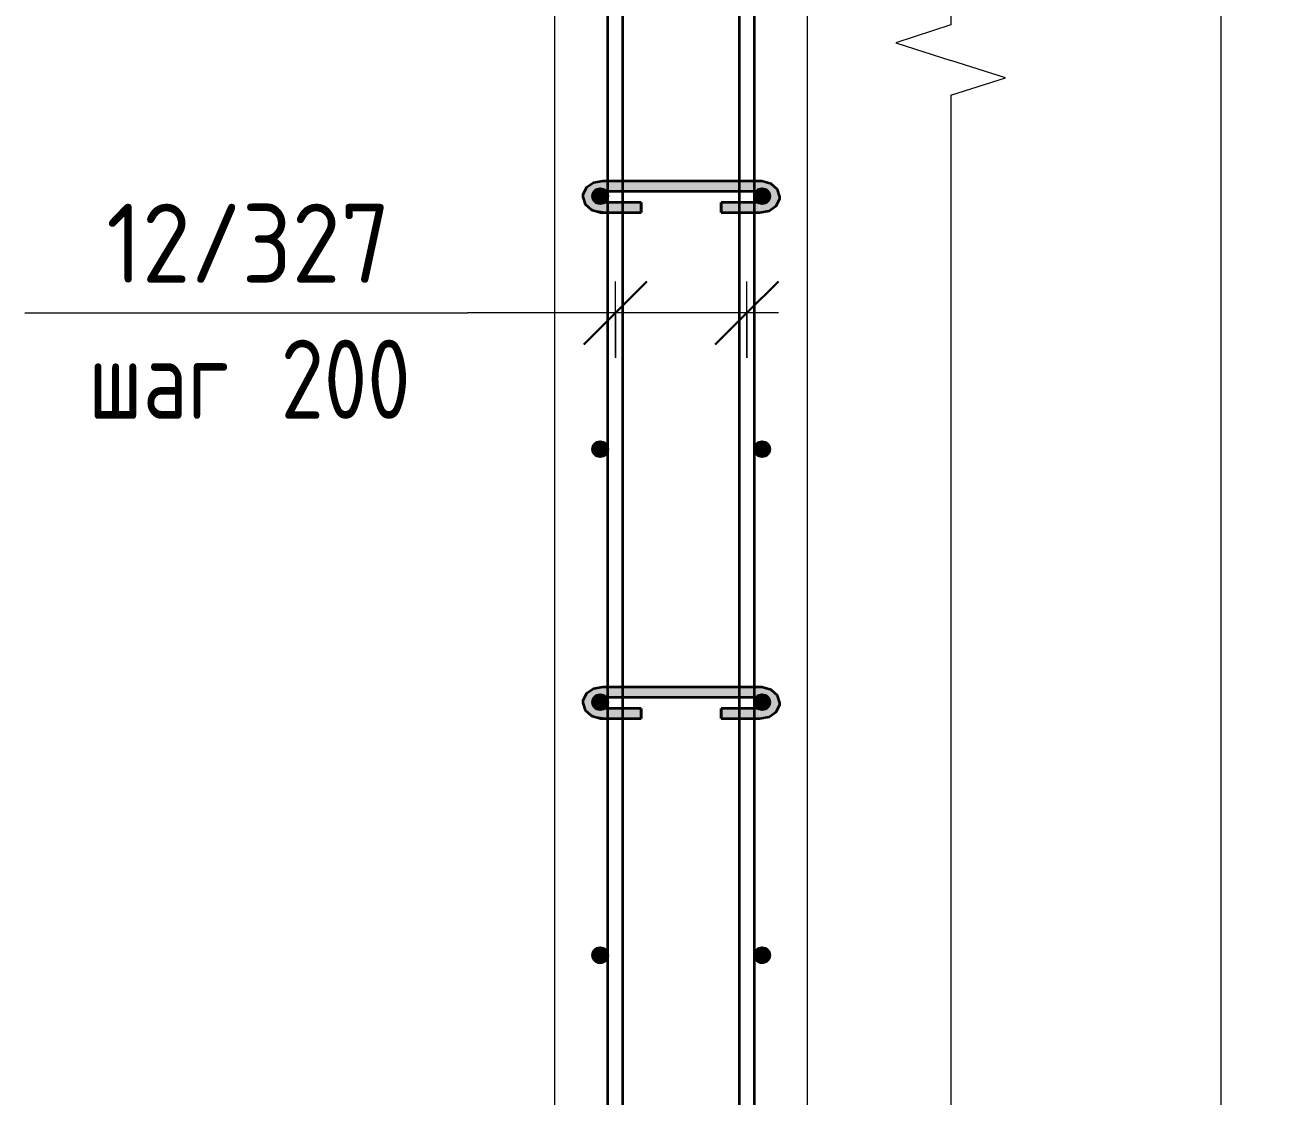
# Model space of a CAD drawing. Header units: millimetres. Extents: x -39709 to 12452, y -4989 to 80275.
# Drawn here: x -402 to 580, y -2411 to -1565 of the extents above; entities that cross this region are included whole.
import ezdxf

# ---------------------------------------------------------------- set-up
doc = ezdxf.new("R2010")
doc.units = ezdxf.units.MM
for name, color, linetype, lineweight in [('AA_Dim', 7, 'Continuous', 9), ('AA_Dim-25', 7, 'Continuous', 9), ('AA_Oformlenie', 7, 'Continuous', 9), ('AA_Vinoska', 7, 'Continuous', 9), ('AF_Stena_Опалубка', 253, 'Continuous', 20), ('KR_Armatura', 7, 'Continuous', 20), ('KR_Armatura_Tonkie', 7, 'Continuous', 20)]:
    doc.layers.add(name, color=color, linetype=linetype, lineweight=lineweight)
doc.styles.add('ISOCPEUR_6', font='isocpeur.TTF', dxfattribs={"width": 0.9, "height": 62.5})
doc.styles.add('ISOCPEUR_7', font='isocpeur.TTF', dxfattribs={"width": 0.8, "height": 62.5})
doc.dimstyles.new('00_Точн_3_знака__прозр__3', dxfattribs={"dimscale": 304.8, "dimtxt": 62.672186, "dimasz": 0.139436, "dimexe": 0.123031, "dimexo": 0.082021, "dimgap": 0.008202, "dimtad": 1, "dimdec": 3, "dimrnd": 0.001, "dimdsep": 46, "dimtxsty": 'ISOCPEUR_6', "dimblk1": 'OBLIQUE', "dimblk2": 'OBLIQUE', "dimsah": 1, "dimcen": 0.09, "dimdle": 0.123031, "dimazin": 0, "dimtfac": 1, "dimtdec": 4, "dimtix": 1, "dimtmove": 0, "dimatfit": 3, "dimfxl": 1, "dimtvp": 1, "dimtolj": 1, "dimtzin": 0, "dimlwd": 18, "dimlwe": 18, "dimarcsym": 2})
doc.dimstyles.new('10_Раскладка_арматуры_с_засечками', dxfattribs={"dimscale": 304.8, "dimtxt": 0.18, "dimasz": 0.164042, "dimexe": 0.082021, "dimexo": 0, "dimgap": 0, "dimtad": 1, "dimdec": 3, "dimrnd": 0.001, "dimdsep": 46, "dimtxsty": 'ISOCPEUR_7', "dimblk1": 'OBLIQUE', "dimblk2": 'OBLIQUE', "dimsah": 1, "dimcen": 0.09, "dimdle": 0.082021, "dimazin": 0, "dimtfac": 1, "dimtdec": 4, "dimtix": 1, "dimtmove": 0, "dimatfit": 3, "dimfxl": 1, "dimtvp": 1, "dimtolj": 1, "dimtzin": 0, "dimlwd": 18, "dimlwe": 18, "dimarcsym": 2})

# ---------------------------------------------------------------- blocks, each defined once
blk = doc.blocks.new('350_Стержень П торец СК-СГ _НесАрм_РабПлоск_ - 350_Стержень П торец СК-СГ _НесАрм_РабПлоск_-V12-1-1 Армирование')
at = {"layer": 'KR_Armatura_Tonkie', "lineweight": 35}
for points in [[(36965.87, -1706), (36967.43, -1705.8), (36968.87, -1705.2), (36970.12, -1704.24), (36971.07, -1703), (36971.74, -1701.01), (36971.87, -1700), (36971.67, -1698.45), (36971.07, -1697), (36970.12, -1695.76), (36968.87, -1694.8), (36967.43, -1694.2), (36965.87, -1694), (36964.32, -1694.2), (36962.87, -1694.8), (36961.63, -1695.76), (36960.68, -1697), (36960.08, -1698.45), (36960.01, -1701.01), (36960.08, -1701.55), (36960.68, -1703), (36961.63, -1704.24), (36962.87, -1705.2), (36964.32, -1705.8)], [(37093.87, -1706), (37095.43, -1705.8), (37096.87, -1705.2), (37098.12, -1704.24), (37099.07, -1703), (37099.74, -1701.01), (37099.87, -1700), (37099.67, -1698.45), (37099.07, -1697), (37098.12, -1695.76), (37096.87, -1694.8), (37095.43, -1694.2), (37093.65, -1694.03), (37092.32, -1694.2), (37090.87, -1694.8), (37089.63, -1695.76), (37088.68, -1697), (37088.08, -1698.45), (37088.01, -1701.01), (37088.08, -1701.55), (37088.68, -1703), (37089.63, -1704.24), (37090.87, -1705.2), (37092.32, -1705.8), (37093.65, -1705.97)]]:
    blk.add_hatch(color=256, dxfattribs=at).paths.add_polyline_path(points)
at = {"layer": 'AA_Oformlenie'}
for centre, start, end in [((36965.87, -1700), 90, 270), ((36965.87, -1700), 270, 90), ((37093.87, -1700), 90, 270), ((37093.87, -1700), 270, 90)]:
    blk.add_arc(centre, 6, start, end, dxfattribs=at)
at = {"layer": 'KR_Armatura_Tonkie', "lineweight": 35}
for centre in [(36965.87, -1700), (37093.87, -1700)]:
    blk.add_circle(centre, 6, dxfattribs=at)
blk = doc.blocks.new('350_Стержень П торец СК-СГ _НесАрм_РабПлоск_ - 350_Стержень П торец СК-СГ _НесАрм_РабПлоск_-4142405-1-1 Армирование')
at = {"layer": 'KR_Armatura_Tonkie', "lineweight": 35}
for points in [[(36965.87, -1106), (36967.43, -1105.8), (36968.87, -1105.2), (36970.12, -1104.24), (36971.07, -1103), (36971.67, -1101.55), (36971.87, -1100), (36971.67, -1098.45), (36971.07, -1097), (36970.12, -1095.76), (36968.87, -1094.8), (36967.43, -1094.2), (36965.87, -1094), (36964.32, -1094.2), (36962.87, -1094.8), (36961.63, -1095.76), (36960.68, -1097), (36960.08, -1098.45), (36959.87, -1100), (36960.08, -1101.55), (36960.68, -1103), (36961.63, -1104.24), (36962.87, -1105.2), (36964.32, -1105.8)], [(37093.87, -1106), (37095.43, -1105.8), (37096.87, -1105.2), (37098.12, -1104.24), (37099.07, -1103), (37099.67, -1101.55), (37099.87, -1100), (37099.67, -1098.45), (37099.07, -1097), (37098.12, -1095.76), (37096.87, -1094.8), (37095.43, -1094.2), (37093.65, -1094.03), (37092.32, -1094.2), (37090.87, -1094.8), (37089.63, -1095.76), (37088.68, -1097), (37088.08, -1098.45), (37087.87, -1100), (37088.08, -1101.55), (37088.68, -1103), (37089.63, -1104.24), (37090.87, -1105.2), (37092.32, -1105.8), (37093.65, -1105.97)]]:
    blk.add_hatch(color=256, dxfattribs=at).paths.add_polyline_path(points)
at = {"layer": 'AA_Oformlenie'}
for centre, start, end in [((36965.87, -1100), 90, 270), ((36965.87, -1100), 270, 90), ((37093.87, -1100), 90, 270), ((37093.87, -1100), 270, 90)]:
    blk.add_arc(centre, 6, start, end, dxfattribs=at)
at = {"layer": 'KR_Armatura_Tonkie', "lineweight": 35}
for centre in [(36965.87, -1100), (37093.87, -1100)]:
    blk.add_circle(centre, 6, dxfattribs=at)
blk = doc.blocks.new('350_Стержень П торец СК-СГ _НесАрм_РабПлоск_ - 350_Стержень П торец СК-СГ _НесАрм_РабПлоск_-V13-1-1 Армирование')
at = {"layer": 'KR_Armatura_Tonkie', "lineweight": 35}
for points in [[(36965.87, -2106), (36967.43, -2105.8), (36968.87, -2105.2), (36970.12, -2104.24), (36971.07, -2103), (36971.67, -2101.55), (36971.87, -2099.99), (36971.67, -2098.45), (36971.07, -2097), (36970.12, -2095.76), (36968.87, -2094.8), (36967.43, -2094.2), (36965.87, -2094), (36964.32, -2094.2), (36962.87, -2094.8), (36961.63, -2095.76), (36960.68, -2097), (36960.08, -2098.45), (36959.87, -2100), (36960.08, -2101.55), (36960.68, -2103), (36961.63, -2104.24), (36962.87, -2105.2), (36964.32, -2105.8)], [(37093.87, -2106), (37095.43, -2105.8), (37096.87, -2105.2), (37098.12, -2104.24), (37099.07, -2103), (37099.67, -2101.55), (37099.87, -2099.99), (37099.67, -2098.45), (37099.07, -2097), (37098.12, -2095.76), (37096.87, -2094.8), (37095.43, -2094.2), (37093.65, -2094.03), (37092.32, -2094.2), (37090.87, -2094.8), (37089.63, -2095.76), (37088.68, -2097), (37088.08, -2098.45), (37087.87, -2100), (37088.08, -2101.55), (37088.68, -2103), (37089.63, -2104.24), (37090.87, -2105.2), (37092.32, -2105.8), (37093.65, -2105.97)]]:
    blk.add_hatch(color=256, dxfattribs=at).paths.add_polyline_path(points)
at = {"layer": 'AA_Oformlenie'}
for centre, start, end in [((36965.87, -2100), 90, 270), ((36965.87, -2100), 270, 90), ((37093.87, -2100), 90, 270), ((37093.87, -2100), 270, 90)]:
    blk.add_arc(centre, 6, start, end, dxfattribs=at)
at = {"layer": 'KR_Armatura_Tonkie', "lineweight": 35}
for centre in [(36965.87, -2100), (37093.87, -2100)]:
    blk.add_circle(centre, 6, dxfattribs=at)
blk = doc.blocks.new('261_Шпилька массив _НесАрм_РабПлоск_ - 8 А240-4153475-1-1 Армирование')
at = {"layer": 'KR_Armatura_Tonkie', "lineweight": 35}
for points in [[(36968.04, -1711.81), (36968.04, -1705.54), (36966.68, -1705.89), (36965.87, -1706), (36964.32, -1705.8), (36962.09, -1704.59), (36960.99, -1703.4), (36960.52, -1702.63), (36959.94, -1700.49), (36959.92, -1699.66), (36960.4, -1697.67), (36961.11, -1696.44), (36961.9, -1695.55), (36963.33, -1694.62), (36964.32, -1694.2), (36965.87, -1694), (36968.04, -1694.01), (36968.04, -1688.01), (36961.97, -1688.95), (36959.18, -1690.34), (36955.54, -1693.42), (36953.26, -1696.17), (36952.04, -1700.49), (36953.26, -1704.82), (36956.96, -1708.6), (36962.15, -1710.98), (36964.14, -1711.26)], [(37048.08, -1694.84), (37091.13, -1694.7), (37091.87, -1694.2), (37091.87, -1688.01), (36968.04, -1688.15), (36968.04, -1694.46), (36969.41, -1694.84), (37002.52, -1694.84)], [(37091.87, -1711.81), (37098, -1710.95), (37103.19, -1708.49), (37106.66, -1704.82), (37107.87, -1700.49), (37106.66, -1696.17), (37104.28, -1692.58), (37099.39, -1689.46), (37091.87, -1688.15), (37091.87, -1694.39), (37092.35, -1694.2), (37093.87, -1694), (37095.87, -1694.39), (37096.87, -1694.8), (37098.62, -1696.41), (37099.35, -1697.67), (37099.67, -1698.45), (37099.74, -1701.01), (37099.47, -1702.02), (37098.64, -1703.56), (37097.33, -1704.85), (37096.87, -1705.2), (37095.43, -1705.8), (37093.09, -1705.9), (37091.87, -1705.96), (37091.87, -1710.98)], [(37002.52, -1696.01), (37089.63, -1695.76), (37090.61, -1694.84), (36968.92, -1694.84), (36970.31, -1696.01), (36983.87, -1696.01)], [(36968.04, -1712.98), (36968.04, -1711.81), (36961.91, -1710.95), (36956.72, -1708.49), (36956.96, -1708.88), (36960.52, -1711.35), (36961.97, -1712.04), (36964.59, -1712.44)], [(36983.87, -1711.81), (36998.34, -1711.81), (36998.34, -1704.98), (36968.87, -1705.2), (36968.04, -1705.8), (36968.04, -1711.81), (36979.74, -1711.81)], [(37075.87, -1711.81), (37091.87, -1711.81), (37091.65, -1705.52), (37089.63, -1704.98), (37061.57, -1705.12), (37061.57, -1711.81), (37070.86, -1711.81)], [(37091.87, -1712.98), (37099.39, -1711.53), (37104.28, -1708.41), (37106.66, -1704.82), (37103.19, -1708.49), (37098, -1710.95), (37091.87, -1711.81), (37091.87, -1712.84)], [(36983.87, -1712.98), (36998.34, -1712.84), (36998.34, -1711.81), (36968.04, -1711.81), (36968.04, -1712.98), (36979.74, -1712.98)], [(37087.87, -1712.98), (37091.87, -1712.84), (37091.87, -1711.81), (37061.57, -1711.81), (37061.57, -1712.98), (37075.87, -1712.98)], [(36968.04, -2111.81), (36968.04, -2105.54), (36966.68, -2105.89), (36965.87, -2106), (36964.32, -2105.8), (36962.09, -2104.59), (36960.99, -2103.4), (36960.52, -2102.63), (36959.94, -2100.49), (36959.92, -2099.66), (36960.4, -2097.67), (36961.11, -2096.44), (36961.9, -2095.55), (36963.33, -2094.62), (36964.32, -2094.2), (36965.87, -2094), (36968.04, -2094.01), (36968.04, -2088.01), (36961.97, -2088.95), (36959.18, -2090.34), (36955.54, -2093.42), (36953.26, -2096.17), (36952.04, -2100.49), (36953.26, -2104.82), (36956.96, -2108.6), (36962.15, -2110.98), (36964.14, -2111.26)], [(37048.08, -2094.84), (37091.13, -2094.7), (37091.87, -2094.2), (37091.87, -2088.01), (36968.04, -2088.15), (36968.04, -2094.46), (36969.41, -2094.84), (37002.52, -2094.84)], [(37091.87, -2111.81), (37098, -2110.95), (37103.19, -2108.49), (37106.66, -2104.82), (37107.73, -2099.99), (37106.66, -2096.17), (37104.28, -2092.58), (37099.39, -2089.46), (37091.87, -2088.15), (37091.87, -2094.39), (37092.35, -2094.2), (37093.87, -2094), (37095.87, -2094.39), (37096.87, -2094.8), (37098.62, -2096.41), (37099.35, -2097.67), (37099.67, -2098.45), (37099.77, -2100.76), (37099.47, -2102.02), (37098.64, -2103.56), (37097.33, -2104.85), (37096.87, -2105.2), (37095.43, -2105.8), (37093.09, -2105.9), (37091.87, -2105.96), (37091.87, -2110.98)], [(37002.52, -2096.01), (37089.63, -2095.76), (37090.61, -2094.84), (36968.92, -2094.84), (36970.31, -2096.01), (36983.87, -2096.01)], [(36968.04, -2112.98), (36968.04, -2111.81), (36961.91, -2110.95), (36956.72, -2108.49), (36956.96, -2108.88), (36960.52, -2111.35), (36961.97, -2112.04), (36964.59, -2112.44)], [(36983.87, -2111.81), (36998.34, -2111.81), (36998.34, -2104.98), (36968.87, -2105.2), (36968.04, -2105.8), (36968.04, -2111.81), (36979.74, -2111.81)], [(36983.87, -2112.98), (36998.34, -2112.84), (36998.34, -2111.81), (36968.04, -2111.81), (36968.04, -2112.98), (36979.74, -2112.98)], [(37075.87, -2111.81), (37091.87, -2111.81), (37091.65, -2105.52), (37089.63, -2104.98), (37061.57, -2105.12), (37061.57, -2111.81), (37070.86, -2111.81)], [(37087.87, -2112.98), (37091.87, -2112.84), (37091.87, -2111.81), (37061.57, -2111.81), (37061.57, -2112.98), (37075.87, -2112.98)], [(37091.87, -2112.98), (37099.39, -2111.53), (37104.28, -2108.41), (37106.66, -2104.82), (37103.19, -2108.49), (37098, -2110.95), (37091.87, -2111.81), (37091.87, -2112.84)]]:
    blk.add_hatch(color=256, dxfattribs=at).paths.add_polyline_path(points)
for p, q in [((36971.87, -1688.01), (36968.04, -1688.01)), ((36983.87, -1688.01), (36971.87, -1688.01)), ((37075.87, -1688.01), (36983.87, -1688.01)), ((37087.87, -1688.01), (37075.87, -1688.01)), ((37091.87, -1688.01), (37087.87, -1688.01)), ((36970.31, -1696.01), (36971.87, -1696.01)), ((36971.87, -1696.01), (36983.87, -1696.01)), ((36983.87, -1696.01), (37075.87, -1696.01)), ((37075.87, -1696.01), (37087.87, -1696.01)), ((37087.87, -1696.01), (37089.49, -1696.01)), ((36971.87, -1704.98), (36969.16, -1704.98)), ((36983.87, -1704.98), (36971.87, -1704.98)), ((36998.34, -1704.98), (36983.87, -1704.98)), ((36998.34, -1704.98), (36998.34, -1711.81)), ((36998.34, -1706.15), (36998.34, -1705.12)), ((36998.34, -1712.84), (36998.34, -1706.15)), ((37075.87, -1704.98), (37061.57, -1704.98)), ((37061.57, -1711.81), (37061.57, -1704.98)), ((37061.57, -1705.12), (37061.57, -1706.15)), ((37061.57, -1706.15), (37061.57, -1712.84)), ((37087.87, -1704.98), (37075.87, -1704.98)), ((37090.59, -1704.98), (37087.87, -1704.98)), ((36968.04, -1712.98), (36971.87, -1712.98)), ((36971.87, -1712.98), (36983.87, -1712.98)), ((36983.87, -1712.98), (36998.34, -1712.98)), ((36998.34, -1711.81), (36998.34, -1712.98)), ((37061.57, -1712.98), (37061.57, -1711.81)), ((37061.57, -1712.98), (37075.87, -1712.98)), ((37075.87, -1712.98), (37087.87, -1712.98)), ((37087.87, -1712.98), (37091.87, -1712.98)), ((36971.87, -2088.01), (36968.04, -2088.01)), ((36983.87, -2088.01), (36971.87, -2088.01)), ((37075.87, -2088.01), (36983.87, -2088.01)), ((37087.87, -2088.01), (37075.87, -2088.01)), ((37091.87, -2088.01), (37087.87, -2088.01)), ((36970.31, -2096.01), (36971.87, -2096.01)), ((36971.87, -2096.01), (36983.87, -2096.01)), ((36983.87, -2096.01), (37075.87, -2096.01)), ((37075.87, -2096.01), (37087.87, -2096.01)), ((37087.87, -2096.01), (37089.49, -2096.01)), ((36968.04, -2112.98), (36971.87, -2112.98)), ((36971.87, -2104.98), (36969.16, -2104.98)), ((36983.87, -2104.98), (36971.87, -2104.98)), ((36971.87, -2112.98), (36983.87, -2112.98)), ((36998.34, -2104.98), (36983.87, -2104.98)), ((36983.87, -2112.98), (36998.34, -2112.98)), ((36998.34, -2104.98), (36998.34, -2111.81)), ((36998.34, -2106.15), (36998.34, -2105.12)), ((36998.34, -2112.84), (36998.34, -2106.15)), ((36998.34, -2111.81), (36998.34, -2112.98)), ((37075.87, -2104.98), (37061.57, -2104.98)), ((37061.57, -2111.81), (37061.57, -2104.98)), ((37061.57, -2105.12), (37061.57, -2106.15)), ((37061.57, -2106.15), (37061.57, -2112.84)), ((37061.57, -2112.98), (37061.57, -2111.81)), ((37061.57, -2112.98), (37075.87, -2112.98)), ((37087.87, -2104.98), (37075.87, -2104.98)), ((37075.87, -2112.98), (37087.87, -2112.98)), ((37090.59, -2104.98), (37087.87, -2104.98)), ((37087.87, -2112.98), (37091.87, -2112.98))]:
    blk.add_line(p, q, dxfattribs=at)
at = {"layer": 'KR_Armatura_Tonkie', "lineweight": 35, "flags": 128}
for points in [[(36968.04, -1688.01), (36960.46, -1689.47), (36954.85, -1693.37), (36952.16, -1698.93), (36952.04, -1700.49)], [(37107.87, -1700.49), (37106.02, -1694.61), (37101.01, -1690.21), (37093.74, -1688.09), (37091.87, -1688.01)], [(36952.04, -1700.49), (36953.89, -1706.38), (36958.9, -1710.78), (36966.17, -1712.9), (36968.04, -1712.98)], [(37091.87, -1712.98), (37099.46, -1711.52), (37105.06, -1707.62), (37107.75, -1702.06), (37107.87, -1700.49)], [(36968.04, -2088.01), (36960.46, -2089.47), (36954.85, -2093.37), (36952.16, -2098.93), (36952.04, -2100.49)], [(37107.87, -2100.49), (37106.02, -2094.61), (37101.01, -2090.21), (37093.74, -2088.09), (37091.87, -2088.01)], [(36952.04, -2100.49), (36953.89, -2106.38), (36958.9, -2110.78), (36966.17, -2112.9), (36968.04, -2112.98)], [(37091.87, -2112.98), (37099.46, -2111.52), (37105.06, -2107.62), (37107.75, -2102.06), (37107.87, -2100.49)]]:
    blk.add_lwpolyline(points, dxfattribs=at)
blk = doc.blocks.new('011_Прямоугольник обрыва _ЭлУзла_ - 011_Прямоугольник обрыва _ЭлУзла_-4144281-1-1 Армирование')
at = {"layer": 'AA_Oformlenie'}
for p, q in [((37243.01, 2041.59), (37243.01, -1564.58)), ((37243.01, -1620.24), (37243.01, -3423.65))]:
    blk.add_line(p, q, dxfattribs=at)
blk = doc.blocks.new('DIMBLOCK54-1-1 Армирование')
at = {"layer": 'AA_Dim-25', "lineweight": 30}
for p, q in [((64.37, -1792.34), (89.37, -1767.34)), ((168.37, -1792.34), (193.37, -1767.34)), ((64.37, -1792.34), (39.37, -1817.34)), ((168.37, -1792.34), (143.37, -1817.34))]:
    blk.add_line(p, q, dxfattribs=at)
at = {"layer": 'AA_Dim-25', "lineweight": 18}
for p, q in [((64.37, -1827.69), (64.37, -1767.34)), ((168.37, -1827.69), (168.37, -1767.34)), ((193.37, -1792.34), (39.37, -1792.34)), ((64.37, -1792.34), (64.37, -1827.69)), ((168.37, -1792.34), (168.37, -1827.69))]:
    blk.add_line(p, q, dxfattribs=at)
blk = doc.blocks.new('_Oblique')
at = {"color": 0, "linetype": 'ByBlock', "lineweight": -2}
blk.add_line((-0.5, -0.5), (0.5, 0.5), dxfattribs=at)
blk = doc.blocks.new('DIMBLOCK86-1-1 Армирование')
at = {"layer": 'AA_Dim-25', "lineweight": 30}
for p, q in [((542.89, 300), (521.64, 321.25)), ((542.89, 300), (564.14, 278.75)), ((542.89, -2900), (521.64, -2878.75)), ((542.89, -2900), (564.14, -2921.25))]:
    blk.add_line(p, q, dxfattribs=at)
at = {"layer": 'AA_Dim-25', "lineweight": 18}
for p, q in [((211.37, 300), (580.39, 300)), ((542.89, 300), (211.37, 300)), ((542.89, 300), (542.89, -2900)), ((211.37, -2900), (580.39, -2900)), ((542.89, -2900), (211.37, -2900))]:
    blk.add_line(p, q, dxfattribs=at)
at = {"layer": 'AA_Dim-25', "color": 0, "lineweight": 18, "insert": (458.97, -1508.71), "char_height": 62.5, "width": 500.9045, "attachment_point": 1, "rotation": 90, "line_spacing_factor": 1.135194, "style": 'ISOCPEUR_6'}
blk.add_mtext('200х16=3200', dxfattribs=at)
blk = doc.blocks.new('042_М_Арматуры - Диам длина поз _ Комментарий-3662934-1-1 Армирование')
at = {"layer": 'AA_Vinoska'}
blk.add_line((35634.93, -2802.14), (35984.93, -2802.14), dxfattribs=at)

msp = doc.modelspace()

# ---------------------------------------------------------------- hatches: boundary and pattern name
at = {"layer": 'KR_Armatura'}
h = msp.add_hatch(color=256, dxfattribs=at)
edge = h.paths.add_edge_path()
edge.add_arc((52.3745, -1700), 6, 0, 360)
for points in [[(52.3745, -1706), (57.5707, -1703), (57.5707, -1697), (52.3745, -1694), (47.1784, -1697), (47.1784, -1703)], [(180.3745, -1706), (185.5707, -1703), (185.5707, -1697), (180.1453, -1694.1324), (175.1784, -1697), (175.1784, -1703), (180.1453, -1705.8676)], [(52.3745, -1906), (57.5707, -1903), (57.5707, -1897), (52.3745, -1894), (47.1784, -1897), (47.1784, -1903)], [(180.3745, -1906), (185.5707, -1903), (185.5707, -1897), (180.1453, -1894.1324), (175.1784, -1897), (175.1784, -1903), (180.1453, -1905.8676)], [(52.3745, -2106), (57.5707, -2103), (57.5707, -2097), (52.3745, -2094), (47.1784, -2097), (47.1784, -2103)], [(180.3745, -2106), (185.5707, -2103), (185.5707, -2097), (180.1453, -2094.1324), (175.1784, -2097), (175.1784, -2103), (180.1453, -2105.8676)], [(52.3745, -2306), (57.5707, -2303), (57.5707, -2297), (52.3745, -2294), (47.1784, -2297), (47.1784, -2303)], [(180.3745, -2306), (185.5707, -2303), (185.5707, -2297), (180.1453, -2294.1324), (175.1784, -2297), (175.1784, -2303), (180.1453, -2305.8676)]]:
    msp.add_hatch(color=256, dxfattribs=at).paths.add_polyline_path(points)
h = msp.add_hatch(color=256, dxfattribs=at)
edge = h.paths.add_edge_path()
edge.add_arc((180.3745, -1700), 6, 0, 360)
h = msp.add_hatch(color=256, dxfattribs=at)
edge = h.paths.add_edge_path()
edge.add_arc((52.3745, -1900), 6, 0, 360)
h = msp.add_hatch(color=256, dxfattribs=at)
edge = h.paths.add_edge_path()
edge.add_arc((180.3745, -1900), 6, 0, 360)
h = msp.add_hatch(color=256, dxfattribs=at)
edge = h.paths.add_edge_path()
edge.add_arc((52.3745, -2100), 6, 0, 360)
h = msp.add_hatch(color=256, dxfattribs=at)
edge = h.paths.add_edge_path()
edge.add_arc((180.3745, -2100), 6, 0, 360)
h = msp.add_hatch(color=256, dxfattribs=at)
edge = h.paths.add_edge_path()
edge.add_arc((52.3745, -2300), 6, 0, 360)
h = msp.add_hatch(color=256, dxfattribs=at)
edge = h.paths.add_edge_path()
edge.add_arc((180.3745, -2300), 6, 0, 360)

# ---------------------------------------------------------------- linework, layer by layer
at = {"layer": 'AA_Vinoska'}
for p, q in [((329.5055, -1564.5825), (286.1804, -1578.6597)), ((286.1804, -1578.6597), (329.5055, -1592.7369)), ((372.8068, -1606.4869), (329.5055, -1592.7369)), ((329.5055, -1620.2369), (372.8068, -1606.4869)), ((64.3126, -1792.224), (-52.434, -1792.224))]:
    msp.add_line(p, q, dxfattribs=at)
at = {"layer": 'AF_Stena_Опалубка'}
for p, q in [((16.3745, 350), (16.3745, -2950)), ((216.3745, -2950), (216.3745, 350))]:
    msp.add_line(p, q, dxfattribs=at)
at = {"layer": 'KR_Armatura'}
for p, q in [((52.3745, -1694), (47.1784, -1697)), ((47.1784, -1697), (47.1784, -1703)), ((57.5707, -1697), (52.3745, -1694)), ((57.5707, -1703), (57.5707, -1697)), ((180.1453, -1694.1324), (175.1784, -1697)), ((175.1784, -1697), (175.1784, -1703)), ((185.5707, -1697), (180.1453, -1694.1324)), ((185.5707, -1703), (185.5707, -1697)), ((47.1784, -1703), (52.3745, -1706)), ((52.3745, -1706), (57.5707, -1703)), ((175.1784, -1703), (180.1453, -1705.8676)), ((180.1453, -1705.8676), (180.3745, -1706)), ((180.3745, -1706), (185.5707, -1703)), ((52.3745, -1894), (47.1784, -1897)), ((57.5707, -1897), (52.3745, -1894)), ((180.1453, -1894.1324), (175.1784, -1897)), ((185.5707, -1897), (180.1453, -1894.1324)), ((47.1784, -1897), (47.1784, -1903)), ((47.1784, -1903), (52.3745, -1906)), ((52.3745, -1906), (57.5707, -1903)), ((57.5707, -1903), (57.5707, -1897)), ((175.1784, -1897), (175.1784, -1903)), ((175.1784, -1903), (180.1453, -1905.8676)), ((180.1453, -1905.8676), (180.3745, -1906)), ((180.3745, -1906), (185.5707, -1903)), ((185.5707, -1903), (185.5707, -1897)), ((52.3745, -2094), (47.1784, -2097)), ((47.1784, -2097), (47.1784, -2103)), ((47.1784, -2103), (52.3745, -2106)), ((57.5707, -2097), (52.3745, -2094)), ((52.3745, -2106), (57.5707, -2103)), ((57.5707, -2103), (57.5707, -2097)), ((180.1453, -2094.1324), (175.1784, -2097)), ((175.1784, -2097), (175.1784, -2103)), ((175.1784, -2103), (180.1453, -2105.8676)), ((185.5707, -2097), (180.1453, -2094.1324)), ((180.3745, -2106), (185.5707, -2103)), ((185.5707, -2103), (185.5707, -2097)), ((180.1453, -2105.8676), (180.3745, -2106)), ((52.3745, -2294), (47.1784, -2297)), ((47.1784, -2297), (47.1784, -2303)), ((57.5707, -2297), (52.3745, -2294)), ((57.5707, -2303), (57.5707, -2297)), ((180.1453, -2294.1324), (175.1784, -2297)), ((175.1784, -2297), (175.1784, -2303)), ((185.5707, -2297), (180.1453, -2294.1324)), ((185.5707, -2303), (185.5707, -2297)), ((47.1784, -2303), (52.3745, -2306)), ((52.3745, -2306), (57.5707, -2303)), ((175.1784, -2303), (180.1453, -2305.8676)), ((180.1453, -2305.8676), (180.3745, -2306)), ((180.3745, -2306), (185.5707, -2303))]:
    msp.add_line(p, q, dxfattribs=at)
for centre in [(52.3745, -1700), (180.3745, -1700), (52.3745, -1900), (180.3745, -1900), (52.3745, -2100), (180.3745, -2100), (52.3745, -2300), (180.3745, -2300)]:
    msp.add_circle(centre, 6, dxfattribs=at)
at = {"layer": 'KR_Armatura_Tonkie', "lineweight": 35}
for p, q in [((58.3745, -2942), (58.3745, 320)), ((70.3745, -2942), (70.3745, 320)), ((162.3745, -2942), (162.3745, 320)), ((174.3745, -2942), (174.3745, 320))]:
    msp.add_line(p, q, dxfattribs=at)

# ---------------------------------------------------------------- block references
at = {"layer": 'AA_Oformlenie'}
msp.add_blockref('011_Прямоугольник обрыва _ЭлУзла_ - 011_Прямоугольник обрыва _ЭлУзла_-4144281-1-1 Армирование', (-36913.4998, 0), dxfattribs=at)
at = {"layer": 'AA_Vinoska'}
msp.add_blockref('042_М_Арматуры - Диам длина поз _ Комментарий-3662934-1-1 Армирование', (-36037.3615, 1009.9199), dxfattribs=at)
at = {"layer": 'KR_Armatura_Tonkie', "lineweight": 35}
for name, p in [('261_Шпилька массив _НесАрм_РабПлоск_ - 8 А240-4153475-1-1 Армирование', (-36913.4998, 0)), ('350_Стержень П торец СК-СГ _НесАрм_РабПлоск_ - 350_Стержень П торец СК-СГ _НесАрм_РабПлоск_-V12-1-1 Армирование', (-36913.4998, 0)), ('350_Стержень П торец СК-СГ _НесАрм_РабПлоск_ - 350_Стержень П торец СК-СГ _НесАрм_РабПлоск_-4142405-1-1 Армирование', (-36913.4998, -800)), ('350_Стержень П торец СК-СГ _НесАрм_РабПлоск_ - 350_Стержень П торец СК-СГ _НесАрм_РабПлоск_-V13-1-1 Армирование', (-36913.4998, 0)), ('350_Стержень П торец СК-СГ _НесАрм_РабПлоск_ - 350_Стержень П торец СК-СГ _НесАрм_РабПлоск_-4142405-1-1 Армирование', (-36913.4998, -1200))]:
    msp.add_blockref(name, p, dxfattribs=at)

# ---------------------------------------------------------------- texts
at = {"layer": 'AA_Vinoska', "char_height": 62.5, "attachment_point": 1}
for s, insert, width, style in [('12/327', (-338.0055, -1705.9677), 277.784719, 'ISOCPEUR_6'), (' 200', (-232.0076, -1813.444), 166.751, 'ISOCPEUR_7'), ('шаг', (-352.393, -1813.444), 145.907125, 'ISOCPEUR_7')]:
    msp.add_mtext(s, dxfattribs=dict(at, insert=insert, width=width, style=style))

# ---------------------------------------------------------------- dimensions: what is measured, and where the dimension line sits
at = {"layer": 'AA_Dim', "lineweight": 18}
dim = msp.add_linear_dim(base=(542.8911, -2900), p1=(186.3745, 300), p2=(186.3745, -2900), angle=90, dimstyle='00_Точн_3_знака__прозр__3', override={"dimpost": '200х16=<>', "dimfxl": 3200}, dxfattribs=at)
dim.commit()
dim.dimension.update_dxf_attribs({"geometry": 'DIMBLOCK86-1-1 Армирование', "text_midpoint": (509.1411, -1300)})
dim = msp.add_linear_dim(base=(64.3745, -1792.3354), p1=(168.3745, -1827.6907), p2=(64.3745, -1827.6907), dimstyle='10_Раскладка_арматуры_с_засечками', override={"dimpost": '<>', "dimfxl": 104}, dxfattribs=at)
dim.commit()
dim.dimension.update_dxf_attribs({"geometry": 'DIMBLOCK54-1-1 Армирование', "text_midpoint": (116.3745, -1761.0854)})

doc.saveas('drawing.dxf')
